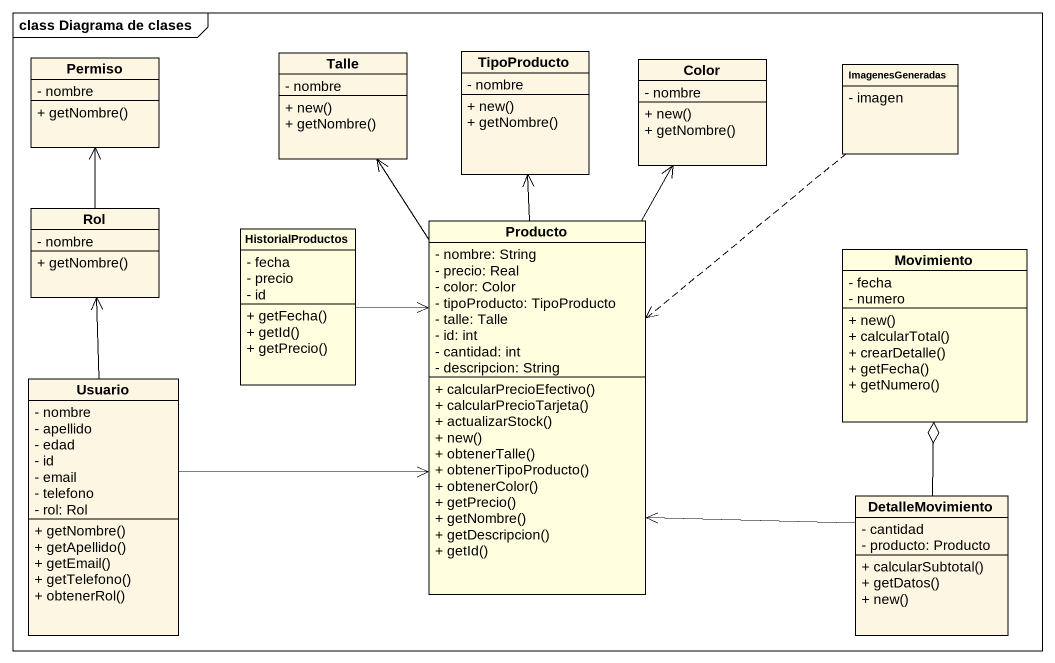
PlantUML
@startuml
mainframe class Diagrama de clases
hide circle
hide empty members
skinparam classAttributeIconSize 0
class Permiso {
  - nombre
  + getNombre()
}
class Talle {
  - nombre
  + new()
  + getNombre()
}
class TipoProducto {
  - nombre
  + new()
  + getNombre()
}
class Color {
  - nombre
  + new()
  + getNombre()
}
class ImagenesGeneradas {
  - imagen
}
class Rol {
  - nombre
  + getNombre()
}
class HistorialProductos #FFFFE0 {
  - fecha
  - precio
  - id
  + getFecha()
  + getId()
  + getPrecio()
}
class Producto #FFFFE0 {
  - nombre: String
  - precio: Real
  - color: Color
  - tipoProducto: TipoProducto
  - talle: Talle
  - id: int
  - cantidad: int
  - descripcion: String
  + calcularPrecioEfectivo()
  + calcularPrecioTarjeta()
  + actualizarStock()
  + new()
  + obtenerTalle()
  + obtenerTipoProducto()
  + obtenerColor()
  + getPrecio()
  + getNombre()
  + getDescripcion()
  + getId()
}
class Movimiento #FFFFE0 {
  - fecha
  - numero
  + new()
  + calcularTotal()
  + crearDetalle()
  + getFecha()
  + getNumero()
}
class Usuario {
  - nombre
  - apellido
  - edad
  - id
  - email
  - telefono
  - rol: Rol
  + getNombre()
  + getApellido()
  + getEmail()
  + getTelefono()
  + obtenerRol()
}
class DetalleMovimiento {
  - cantidad
  - producto: Producto
  + calcularSubtotal()
  + getDatos()
  + new()
}
ImagenesGeneradas ..> Producto
Rol -up-> Permiso
HistorialProductos -right-> Producto
Producto -up-> Talle
Producto -up-> TipoProducto
Producto -up-> Color
Usuario -up-> Rol
Usuario -right-> Producto
DetalleMovimiento -left-> Producto
DetalleMovimiento -up-o Movimiento
@enduml
